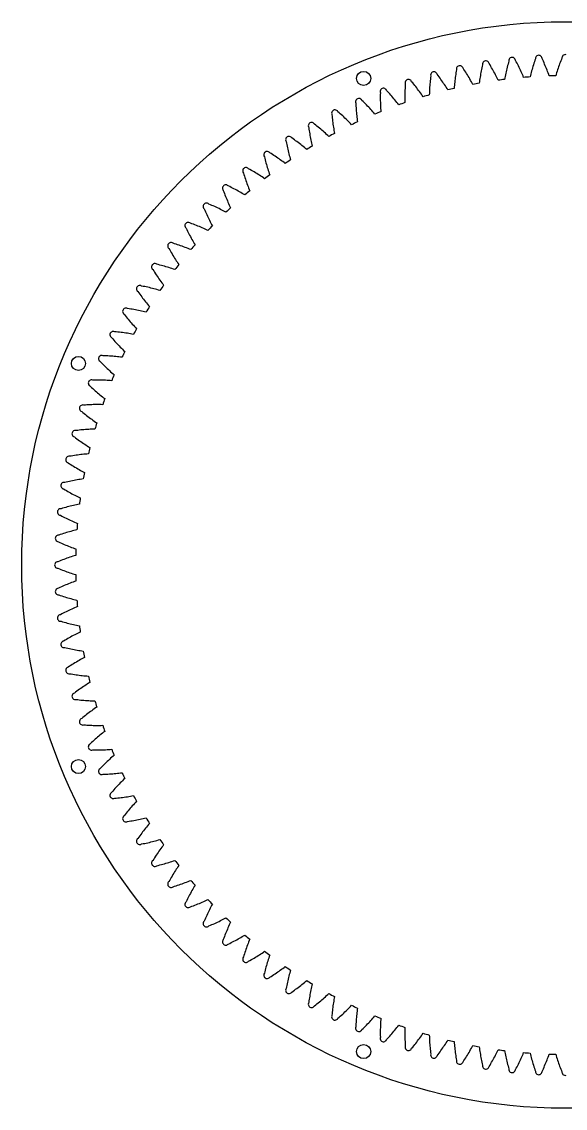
# Model space of a CAD drawing. Header units: millimetres. Extents: x -131 to 131, y -131 to 131.
# Drawn here: x -131 to 0, y -131 to 131 of the extents above; entities that cross this region are included whole.
import ezdxf

# ---------------------------------------------------------------- set-up
doc = ezdxf.new("R2010")
doc.units = ezdxf.units.MM

msp = doc.modelspace()

# ---------------------------------------------------------------- linework, layer by layer
at = {"layer": 'CUT'}
msp.add_lwpolyline([(0.2071, 123.05), (0, 123.0772), (-0.2071, 123.05), (-0.4, 122.97), (-0.5657, 122.8429), (-0.6928, 122.6772), (-0.7727, 122.4843), (-0.8, 122.2772), (-0.9456, 121.9195), (-1.0877, 121.5617), (-1.2265, 121.2037), (-1.3617, 120.8455), (-1.4934, 120.4873), (-1.6215, 120.129), (-1.7459, 119.7705), (-1.8666, 119.412), (-1.9835, 119.0534), (-2.0966, 118.6948), (-2.2056, 118.3361), (-2.3106, 117.9774), (-2.6998, 117.9691), (-3.0889, 117.9596), (-3.478, 117.9487), (-3.867, 117.9366), (-3.9906, 118.2894), (-4.1183, 118.6418), (-4.25, 118.9941), (-4.3855, 119.3461), (-4.5248, 119.6978), (-4.6678, 120.0492), (-4.8145, 120.4003), (-4.9647, 120.7512), (-5.1185, 121.1017), (-5.2758, 121.452), (-5.4365, 121.8019), (-5.6006, 122.1515), (-5.6386, 122.3568), (-5.7286, 122.5453), (-5.8642, 122.7041), (-6.0363, 122.8224), (-6.2332, 122.8922), (-6.4414, 122.9085), (-6.6467, 122.8705), (-6.8352, 122.7806), (-6.994, 122.6449), (-7.1123, 122.4728), (-7.182, 122.276), (-7.1984, 122.0678), (-7.325, 121.7029), (-7.4483, 121.3381), (-7.5681, 120.9734), (-7.6844, 120.6087), (-7.7972, 120.244), (-7.9063, 119.8795), (-8.0118, 119.515), (-8.1136, 119.1507), (-8.2116, 118.7865), (-8.3057, 118.4224), (-8.3958, 118.0585), (-8.4819, 117.6948), (-8.8701, 117.6661), (-9.2582, 117.6362), (-9.6461, 117.6051), (-10.034, 117.5726), (-10.1759, 117.9184), (-10.3219, 118.2637), (-10.4718, 118.6086), (-10.6256, 118.953), (-10.7831, 119.2969), (-10.9443, 119.6404), (-11.1091, 119.9834), (-11.2776, 120.3259), (-11.4495, 120.6679), (-11.6249, 121.0094), (-11.8037, 121.3505), (-11.9858, 121.691), (-12.0346, 121.8941), (-12.1342, 122.0776), (-12.278, 122.2291), (-12.4561, 122.3382), (-12.6563, 122.3975), (-12.8651, 122.403), (-13.0681, 122.3542), (-13.2517, 122.2546), (-13.4032, 122.1108), (-13.5123, 121.9328), (-13.5716, 121.7325), (-13.5771, 121.5237), (-13.6844, 121.1528), (-13.7884, 120.782), (-13.889, 120.4115), (-13.986, 120.0412), (-14.0796, 119.6712), (-14.1695, 119.3014), (-14.2558, 118.9319), (-14.3384, 118.5628), (-14.4171, 118.1939), (-14.4921, 117.8254), (-14.563, 117.4573), (-14.63, 117.0896), (-15.0161, 117.0407), (-15.4021, 116.9905), (-15.7879, 116.9391), (-16.1735, 116.8863), (-16.3334, 117.2242), (-16.4972, 117.5614), (-16.6649, 117.898), (-16.8365, 118.2339), (-17.0118, 118.5691), (-17.1908, 118.9036), (-17.3734, 119.2375), (-17.5595, 119.5708), (-17.7491, 119.9033), (-17.9421, 120.2352), (-18.1385, 120.5664), (-18.3382, 120.8969), (-18.3975, 121.0972), (-18.5067, 121.2752), (-18.6581, 121.419), (-18.8417, 121.5186), (-19.0447, 121.5674), (-19.2535, 121.5619), (-19.4538, 121.5026), (-19.6318, 121.3935), (-19.7756, 121.242), (-19.8752, 121.0585), (-19.924, 120.8554), (-19.9185, 120.6466), (-20.0063, 120.2706), (-20.0908, 119.8949), (-20.1718, 119.5196), (-20.2493, 119.1447), (-20.3234, 118.7703), (-20.3938, 118.3963), (-20.4607, 118.0228), (-20.5238, 117.6499), (-20.5832, 117.2774), (-20.6387, 116.9055), (-20.6903, 116.5341), (-20.7379, 116.1634), (-21.121, 116.0944), (-21.5038, 116.0241), (-21.8864, 115.9525), (-22.2687, 115.8797), (-22.446, 116.2087), (-22.6273, 116.5369), (-22.8124, 116.8642), (-23.0013, 117.1907), (-23.1939, 117.5163), (-23.3902, 117.841), (-23.59, 118.1649), (-23.7933, 118.4879), (-24, 118.8101), (-24.2101, 119.1314), (-24.4236, 119.4519), (-24.6403, 119.7715), (-24.7101, 119.9684), (-24.8283, 120.1405), (-24.9872, 120.2761), (-25.1756, 120.366), (-25.381, 120.4041), (-25.5892, 120.3877), (-25.7861, 120.318), (-25.9582, 120.1997), (-26.0938, 120.0409), (-26.1837, 119.8524), (-26.2218, 119.647), (-26.2054, 119.4388), (-26.2734, 119.0587), (-26.3381, 118.6791), (-26.3993, 118.3001), (-26.4571, 117.9217), (-26.5115, 117.5439), (-26.5623, 117.1667), (-26.6095, 116.7903), (-26.653, 116.4145), (-26.6928, 116.0394), (-26.7288, 115.6651), (-26.7609, 115.2916), (-26.789, 114.9189), (-27.1679, 114.8299), (-27.5466, 114.7397), (-27.9249, 114.6482), (-28.3029, 114.5554), (-28.4972, 114.8748), (-28.6953, 115.193), (-28.8974, 115.5102), (-29.1031, 115.8263), (-29.3125, 116.1413), (-29.5254, 116.4553), (-29.7419, 116.7683), (-29.9618, 117.0803), (-30.1851, 117.3912), (-30.4118, 117.7011), (-30.6417, 118.0099), (-30.8749, 118.3178), (-30.9549, 118.5107), (-31.082, 118.6764), (-31.2477, 118.8035), (-31.4406, 118.8835), (-31.6477, 118.9107), (-31.8547, 118.8835), (-32.0477, 118.8035), (-32.2134, 118.6764), (-32.3405, 118.5107), (-32.4204, 118.3178), (-32.4477, 118.1107), (-32.4204, 117.9037), (-32.4684, 117.5205), (-32.5131, 117.138), (-32.5545, 116.7563), (-32.5924, 116.3754), (-32.6269, 115.9953), (-32.6579, 115.616), (-32.6853, 115.2376), (-32.7091, 114.86), (-32.7292, 114.4834), (-32.7456, 114.1077), (-32.7581, 113.733), (-32.7667, 113.3594), (-33.1404, 113.2507), (-33.5138, 113.1407), (-33.8868, 113.0296), (-34.2595, 112.9172), (-34.4702, 113.2259), (-34.6848, 113.5333), (-34.9031, 113.8395), (-35.1251, 114.1444), (-35.3507, 114.4481), (-35.5798, 114.7505), (-35.8123, 115.0517), (-36.0483, 115.3517), (-36.2876, 115.6505), (-36.5301, 115.9481), (-36.7759, 116.2445), (-37.0249, 116.5398), (-37.1148, 116.7282), (-37.2504, 116.8871), (-37.4225, 117.0053), (-37.6194, 117.0751), (-37.8276, 117.0914), (-38.0329, 117.0534), (-38.2214, 116.9635), (-38.3803, 116.8278), (-38.4985, 116.6557), (-38.5683, 116.4589), (-38.5846, 116.2507), (-38.5466, 116.0453), (-38.5745, 115.6601), (-38.5991, 115.2759), (-38.6204, 114.8925), (-38.6384, 114.5102), (-38.6529, 114.1288), (-38.664, 113.7484), (-38.6716, 113.369), (-38.6756, 112.9908), (-38.676, 112.6136), (-38.6727, 112.2376), (-38.6655, 111.8627), (-38.6546, 111.4891), (-39.0221, 111.361), (-39.3892, 111.2317), (-39.7559, 111.1012), (-40.1221, 110.9694), (-40.3487, 111.2667), (-40.5791, 111.5625), (-40.8131, 111.8568), (-41.0508, 112.1497), (-41.292, 112.4411), (-41.5366, 112.7311), (-41.7846, 113.0198), (-42.0359, 113.307), (-42.2905, 113.5929), (-42.5483, 113.8774), (-42.8093, 114.1605), (-43.0734, 114.4423), (-43.173, 114.6258), (-43.3168, 114.7773), (-43.4948, 114.8864), (-43.6951, 114.9458), (-43.9039, 114.9512), (-44.1069, 114.9025), (-44.2905, 114.8028), (-44.4419, 114.6591), (-44.5511, 114.481), (-44.6104, 114.2808), (-44.6159, 114.072), (-44.5671, 113.8689), (-44.5748, 113.4828), (-44.5793, 113.0978), (-44.5805, 112.7138), (-44.5784, 112.331), (-44.573, 111.9494), (-44.5642, 111.569), (-44.5519, 111.1897), (-44.5361, 110.8118), (-44.5167, 110.4351), (-44.4937, 110.0598), (-44.467, 109.6858), (-44.4365, 109.3133), (-44.7968, 109.1661), (-45.1566, 109.0178), (-45.516, 108.8682), (-45.8748, 108.7175), (-46.1167, 109.0025), (-46.3622, 109.2858), (-46.6113, 109.5675), (-46.864, 109.8475), (-47.1201, 110.126), (-47.3796, 110.4028), (-47.6423, 110.6781), (-47.9083, 110.9518), (-48.1775, 111.2239), (-48.4499, 111.4945), (-48.7253, 111.7636), (-49.0038, 112.0312), (-49.1129, 112.2092), (-49.2644, 112.353), (-49.4479, 112.4527), (-49.651, 112.5014), (-49.8598, 112.4959), (-50.06, 112.4366), (-50.2381, 112.3275), (-50.3818, 112.176), (-50.4815, 111.9925), (-50.5302, 111.7894), (-50.5248, 111.5806), (-50.4655, 111.3804), (-50.4529, 110.9944), (-50.4373, 110.6097), (-50.4184, 110.2262), (-50.3963, 109.844), (-50.3709, 109.4632), (-50.3422, 109.0838), (-50.31, 108.7057), (-50.2745, 108.3291), (-50.2354, 107.9539), (-50.1928, 107.5803), (-50.1466, 107.2083), (-50.0966, 106.8379), (-50.4487, 106.672), (-50.8003, 106.5051), (-51.1513, 106.3369), (-51.5018, 106.1676), (-51.7582, 106.4396), (-52.0183, 106.7097), (-52.2818, 106.9779), (-52.5487, 107.2443), (-52.8191, 107.509), (-53.0927, 107.7718), (-53.3695, 108.033), (-53.6494, 108.2924), (-53.9325, 108.5501), (-54.2187, 108.8061), (-54.5078, 109.0604), (-54.7999, 109.313), (-54.9182, 109.4851), (-55.077, 109.6207), (-55.2655, 109.7106), (-55.4708, 109.7487), (-55.679, 109.7323), (-55.8759, 109.6626), (-56.048, 109.5443), (-56.1836, 109.3855), (-56.2735, 109.197), (-56.3116, 108.9917), (-56.2952, 108.7835), (-56.2255, 108.5866), (-56.1928, 108.2018), (-56.157, 107.8184), (-56.1181, 107.4365), (-56.076, 107.056), (-56.0307, 106.677), (-55.9822, 106.2996), (-55.9303, 105.9237), (-55.8751, 105.5495), (-55.8165, 105.1769), (-55.7544, 104.806), (-55.6887, 104.4369), (-55.6194, 104.0696), (-55.9624, 103.8856), (-56.3047, 103.7004), (-56.6465, 103.5141), (-56.9876, 103.3267), (-57.2579, 103.5849), (-57.5317, 103.841), (-57.8089, 104.0951), (-58.0895, 104.3472), (-58.3733, 104.5973), (-58.6602, 104.8455), (-58.9503, 105.0918), (-59.2435, 105.3362), (-59.5397, 105.5787), (-59.8388, 105.8194), (-60.1409, 106.0582), (-60.4458, 106.2952), (-60.5729, 106.4609), (-60.7386, 106.588), (-60.9315, 106.6679), (-61.1386, 106.6952), (-61.3457, 106.6679), (-61.5386, 106.588), (-61.7043, 106.4609), (-61.8314, 106.2952), (-61.9113, 106.1022), (-61.9386, 105.8952), (-61.9113, 105.6881), (-61.8314, 105.4952), (-61.7786, 105.1126), (-61.7228, 104.7316), (-61.664, 104.3522), (-61.602, 103.9745), (-61.537, 103.5984), (-61.4687, 103.224), (-61.3973, 102.8514), (-61.3226, 102.4805), (-61.2445, 102.1115), (-61.1631, 101.7444), (-61.0782, 101.3793), (-60.9898, 101.0161), (-61.3226, 100.8144), (-61.6548, 100.6115), (-61.9864, 100.4076), (-62.3172, 100.2026), (-62.6007, 100.4463), (-62.8875, 100.6877), (-63.1776, 100.9269), (-63.471, 101.164), (-63.7675, 101.3989), (-64.067, 101.6318), (-64.3696, 101.8625), (-64.6752, 102.0912), (-64.9836, 102.3179), (-65.295, 102.5426), (-65.6091, 102.7653), (-65.926, 102.986), (-66.0616, 103.1448), (-66.2337, 103.2631), (-66.4306, 103.3328), (-66.6388, 103.3492), (-66.8442, 103.3111), (-67.0327, 103.2212), (-67.1915, 103.0856), (-67.3097, 102.9135), (-67.3795, 102.7166), (-67.3958, 102.5084), (-67.3578, 102.3031), (-67.2679, 102.1146), (-67.1951, 101.7353), (-67.1195, 101.3578), (-67.0408, 100.982), (-66.9592, 100.608), (-66.8746, 100.2358), (-66.7868, 99.8655), (-66.696, 99.4971), (-66.6019, 99.1307), (-66.5047, 98.7663), (-66.4041, 98.404), (-66.3003, 98.0437), (-66.1929, 97.6857), (-66.5148, 97.4668), (-66.8359, 97.2469), (-67.1563, 97.0259), (-67.476, 96.8039), (-67.7718, 97.0324), (-68.0709, 97.2584), (-68.3731, 97.4821), (-68.6785, 97.7035), (-68.9869, 97.9226), (-69.2982, 98.1395), (-69.6125, 98.3541), (-69.9296, 98.5665), (-70.2495, 98.7767), (-70.5722, 98.9848), (-70.8975, 99.1907), (-71.2255, 99.3946), (-71.3693, 99.5461), (-71.5474, 99.6552), (-71.7476, 99.7145), (-71.9564, 99.72), (-72.1594, 99.6712), (-72.343, 99.5716), (-72.4945, 99.4278), (-72.6036, 99.2497), (-72.6629, 99.0495), (-72.6684, 98.8407), (-72.6196, 98.6376), (-72.52, 98.4541), (-72.4275, 98.0792), (-72.3321, 97.7061), (-72.234, 97.3349), (-72.1329, 96.9657), (-72.0288, 96.5985), (-71.9218, 96.2333), (-71.8118, 95.8702), (-71.6988, 95.5092), (-71.5826, 95.1504), (-71.4632, 94.7938), (-71.3406, 94.4395), (-71.2147, 94.0875), (-71.5247, 93.8521), (-71.8338, 93.6157), (-72.1422, 93.3782), (-72.4499, 93.1398), (-72.7572, 93.3525), (-73.0677, 93.5626), (-73.3813, 93.7702), (-73.6978, 93.9753), (-74.0172, 94.1779), (-74.3395, 94.3782), (-74.6645, 94.5761), (-74.9923, 94.7716), (-75.3228, 94.9648), (-75.6559, 95.1557), (-75.9916, 95.3443), (-76.3298, 95.5307), (-76.4813, 95.6745), (-76.6648, 95.7741), (-76.8679, 95.8229), (-77.0767, 95.8174), (-77.2769, 95.7581), (-77.455, 95.649), (-77.5988, 95.4975), (-77.6984, 95.3139), (-77.7472, 95.1109), (-77.7417, 94.9021), (-77.6824, 94.7019), (-77.5733, 94.5238), (-77.4613, 94.1542), (-77.3466, 93.7866), (-77.2291, 93.4211), (-77.1088, 93.0577), (-76.9857, 92.6964), (-76.8597, 92.3373), (-76.7309, 91.9804), (-76.5991, 91.6259), (-76.4642, 91.2736), (-76.3264, 90.9238), (-76.1854, 90.5764), (-76.0413, 90.2315), (-76.3385, 89.9802), (-76.6349, 89.7279), (-76.9304, 89.4746), (-77.2251, 89.2204), (-77.5432, 89.4167), (-77.8643, 89.6103), (-78.1882, 89.8012), (-78.5151, 89.9894), (-78.8447, 90.1751), (-79.177, 90.3582), (-79.5119, 90.5388), (-79.8495, 90.7169), (-80.1896, 90.8925), (-80.5323, 91.0658), (-80.8774, 91.2366), (-81.2249, 91.405), (-81.3837, 91.5406), (-81.5722, 91.6305), (-81.7776, 91.6686), (-81.9858, 91.6522), (-82.1826, 91.5825), (-82.3547, 91.4642), (-82.4904, 91.3054), (-82.5803, 91.1169), (-82.6183, 90.9115), (-82.6019, 90.7033), (-82.5322, 90.5065), (-82.4139, 90.3344), (-82.2828, 89.9711), (-82.149, 89.6101), (-82.0125, 89.2512), (-81.8734, 88.8946), (-81.7316, 88.5402), (-81.587, 88.1882), (-81.4396, 87.8386), (-81.2894, 87.4914), (-81.1363, 87.1467), (-80.9804, 86.8045), (-80.8214, 86.465), (-80.6594, 86.1282), (-80.9431, 85.8616), (-81.2258, 85.5942), (-81.5077, 85.3258), (-81.7887, 85.0565), (-82.1166, 85.2359), (-82.4474, 85.4124), (-82.7809, 85.5861), (-83.1171, 85.757), (-83.456, 85.9251), (-83.7974, 86.0906), (-84.1414, 86.2534), (-84.4878, 86.4136), (-84.8367, 86.5712), (-85.1879, 86.7262), (-85.5415, 86.8787), (-85.8974, 87.0287), (-86.063, 87.1559), (-86.256, 87.2358), (-86.463, 87.263), (-86.6701, 87.2358), (-86.863, 87.1559), (-87.0287, 87.0287), (-87.1559, 86.863), (-87.2358, 86.6701), (-87.263, 86.463), (-87.2358, 86.256), (-87.1559, 86.063), (-87.0287, 85.8974), (-86.8787, 85.5415), (-86.7262, 85.1879), (-86.5712, 84.8367), (-86.4136, 84.4878), (-86.2534, 84.1414), (-86.0906, 83.7974), (-85.9251, 83.456), (-85.757, 83.1171), (-85.5861, 82.7809), (-85.4124, 82.4474), (-85.2359, 82.1166), (-85.0565, 81.7887), (-85.3258, 81.5077), (-85.5942, 81.2258), (-85.8616, 80.9431), (-86.1282, 80.6594), (-86.465, 80.8214), (-86.8045, 80.9804), (-87.1467, 81.1363), (-87.4914, 81.2894), (-87.8386, 81.4396), (-88.1882, 81.587), (-88.5402, 81.7316), (-88.8946, 81.8734), (-89.2512, 82.0125), (-89.6101, 82.149), (-89.9711, 82.2828), (-90.3344, 82.4139), (-90.5065, 82.5322), (-90.7033, 82.6019), (-90.9115, 82.6183), (-91.1169, 82.5803), (-91.3054, 82.4904), (-91.4642, 82.3547), (-91.5825, 82.1826), (-91.6522, 81.9858), (-91.6686, 81.7776), (-91.6305, 81.5722), (-91.5406, 81.3837), (-91.405, 81.2249), (-91.2366, 80.8774), (-91.0658, 80.5323), (-90.8925, 80.1896), (-90.7169, 79.8495), (-90.5388, 79.5119), (-90.3582, 79.177), (-90.1751, 78.8447), (-89.9894, 78.5151), (-89.8012, 78.1882), (-89.6103, 77.8643), (-89.4167, 77.5432), (-89.2204, 77.2251), (-89.4746, 76.9304), (-89.7279, 76.6349), (-89.9802, 76.3385), (-90.2315, 76.0413), (-90.5764, 76.1854), (-90.9238, 76.3264), (-91.2736, 76.4642), (-91.6259, 76.5991), (-91.9804, 76.7309), (-92.3373, 76.8597), (-92.6964, 76.9857), (-93.0577, 77.1088), (-93.4211, 77.2291), (-93.7866, 77.3466), (-94.1542, 77.4613), (-94.5238, 77.5733), (-94.7019, 77.6824), (-94.9021, 77.7417), (-95.1109, 77.7472), (-95.3139, 77.6984), (-95.4975, 77.5988), (-95.649, 77.455), (-95.7581, 77.2769), (-95.8174, 77.0767), (-95.8229, 76.8679), (-95.7741, 76.6648), (-95.6745, 76.4813), (-95.5307, 76.3298), (-95.3443, 75.9916), (-95.1557, 75.6559), (-94.9648, 75.3228), (-94.7716, 74.9923), (-94.5761, 74.6645), (-94.3782, 74.3395), (-94.1779, 74.0172), (-93.9753, 73.6978), (-93.7702, 73.3813), (-93.5626, 73.0677), (-93.3525, 72.7572), (-93.1398, 72.4499), (-93.3782, 72.1422), (-93.6157, 71.8338), (-93.8521, 71.5247), (-94.0875, 71.2147), (-94.4395, 71.3406), (-94.7938, 71.4632), (-95.1504, 71.5826), (-95.5092, 71.6988), (-95.8702, 71.8118), (-96.2333, 71.9218), (-96.5985, 72.0288), (-96.9657, 72.1329), (-97.3349, 72.234), (-97.7061, 72.3321), (-98.0792, 72.4275), (-98.4541, 72.52), (-98.6376, 72.6196), (-98.8407, 72.6684), (-99.0495, 72.6629), (-99.2497, 72.6036), (-99.4278, 72.4945), (-99.5716, 72.343), (-99.6712, 72.1594), (-99.72, 71.9564), (-99.7145, 71.7476), (-99.6552, 71.5474), (-99.5461, 71.3693), (-99.3946, 71.2255), (-99.1907, 70.8975), (-98.9848, 70.5722), (-98.7767, 70.2495), (-98.5665, 69.9296), (-98.3541, 69.6125), (-98.1395, 69.2982), (-97.9226, 68.9869), (-97.7035, 68.6785), (-97.4821, 68.3731), (-97.2584, 68.0709), (-97.0324, 67.7718), (-96.8039, 67.476), (-97.0259, 67.1563), (-97.2469, 66.8359), (-97.4668, 66.5148), (-97.6857, 66.1929), (-98.0437, 66.3003), (-98.404, 66.4041), (-98.7663, 66.5047), (-99.1307, 66.6019), (-99.4971, 66.696), (-99.8655, 66.7868), (-100.2358, 66.8746), (-100.608, 66.9592), (-100.982, 67.0408), (-101.3578, 67.1195), (-101.7353, 67.1951), (-102.1146, 67.2679), (-102.3031, 67.3578), (-102.5084, 67.3958), (-102.7166, 67.3795), (-102.9135, 67.3097), (-103.0856, 67.1915), (-103.2212, 67.0327), (-103.3111, 66.8442), (-103.3492, 66.6388), (-103.3328, 66.4306), (-103.2631, 66.2337), (-103.1448, 66.0616), (-102.986, 65.926), (-102.7653, 65.6091), (-102.5426, 65.295), (-102.3179, 64.9836), (-102.0912, 64.6752), (-101.8625, 64.3696), (-101.6318, 64.067), (-101.3989, 63.7675), (-101.164, 63.471), (-100.9269, 63.1776), (-100.6877, 62.8875), (-100.4463, 62.6007), (-100.2026, 62.3172), (-100.4076, 61.9864), (-100.6115, 61.6548), (-100.8144, 61.3226), (-101.0161, 60.9898), (-101.3793, 61.0782), (-101.7444, 61.1631), (-102.1115, 61.2445), (-102.4805, 61.3226), (-102.8514, 61.3973), (-103.224, 61.4687), (-103.5984, 61.537), (-103.9745, 61.602), (-104.3522, 61.664), (-104.7316, 61.7228), (-105.1126, 61.7786), (-105.4952, 61.8314), (-105.6881, 61.9113), (-105.8952, 61.9386), (-106.1022, 61.9113), (-106.2952, 61.8314), (-106.4609, 61.7043), (-106.588, 61.5386), (-106.6679, 61.3457), (-106.6952, 61.1386), (-106.6679, 60.9315), (-106.588, 60.7386), (-106.4609, 60.5729), (-106.2952, 60.4458), (-106.0582, 60.1409), (-105.8194, 59.8388), (-105.5787, 59.5397), (-105.3362, 59.2435), (-105.0918, 58.9503), (-104.8455, 58.6602), (-104.5973, 58.3733), (-104.3472, 58.0895), (-104.0951, 57.8089), (-103.841, 57.5317), (-103.5849, 57.2579), (-103.3267, 56.9876), (-103.5141, 56.6465), (-103.7004, 56.3047), (-103.8856, 55.9624), (-104.0696, 55.6194), (-104.4369, 55.6887), (-104.806, 55.7544), (-105.1769, 55.8165), (-105.5495, 55.8751), (-105.9237, 55.9303), (-106.2996, 55.9822), (-106.677, 56.0307), (-107.056, 56.076), (-107.4365, 56.1181), (-107.8184, 56.157), (-108.2018, 56.1928), (-108.5866, 56.2255), (-108.7835, 56.2952), (-108.9917, 56.3116), (-109.197, 56.2735), (-109.3855, 56.1836), (-109.5443, 56.048), (-109.6626, 55.8759), (-109.7323, 55.679), (-109.7487, 55.4708), (-109.7106, 55.2655), (-109.6207, 55.077), (-109.4851, 54.9182), (-109.313, 54.7999), (-109.0604, 54.5078), (-108.8061, 54.2187), (-108.5501, 53.9325), (-108.2924, 53.6494), (-108.033, 53.3695), (-107.7718, 53.0927), (-107.509, 52.8191), (-107.2443, 52.5487), (-106.9779, 52.2818), (-106.7097, 52.0183), (-106.4396, 51.7582), (-106.1676, 51.5018), (-106.3369, 51.1513), (-106.5051, 50.8003), (-106.672, 50.4487), (-106.8379, 50.0966), (-107.2083, 50.1466), (-107.5803, 50.1928), (-107.9539, 50.2354), (-108.3291, 50.2745), (-108.7057, 50.31), (-109.0838, 50.3422), (-109.4632, 50.3709), (-109.844, 50.3963), (-110.2262, 50.4184), (-110.6097, 50.4373), (-110.9944, 50.4529), (-111.3804, 50.4655), (-111.5806, 50.5248), (-111.7894, 50.5302), (-111.9925, 50.4815), (-112.176, 50.3818), (-112.3275, 50.2381), (-112.4366, 50.06), (-112.4959, 49.8598), (-112.5014, 49.651), (-112.4527, 49.4479), (-112.353, 49.2644), (-112.2092, 49.1129), (-112.0312, 49.0038), (-111.7636, 48.7253), (-111.4945, 48.4499), (-111.2239, 48.1775), (-110.9518, 47.9083), (-110.6781, 47.6423), (-110.4028, 47.3796), (-110.126, 47.1201), (-109.8475, 46.864), (-109.5675, 46.6113), (-109.2858, 46.3622), (-109.0025, 46.1167), (-108.7175, 45.8748), (-108.8682, 45.516), (-109.0178, 45.1566), (-109.1661, 44.7968), (-109.3133, 44.4365), (-109.6858, 44.467), (-110.0598, 44.4937), (-110.4351, 44.5167), (-110.8118, 44.5361), (-111.1897, 44.5519), (-111.569, 44.5642), (-111.9494, 44.573), (-112.331, 44.5784), (-112.7138, 44.5805), (-113.0978, 44.5793), (-113.4828, 44.5748), (-113.8689, 44.5671), (-114.072, 44.6159), (-114.2808, 44.6104), (-114.481, 44.5511), (-114.6591, 44.4419), (-114.8028, 44.2905), (-114.9025, 44.1069), (-114.9512, 43.9039), (-114.9458, 43.6951), (-114.8864, 43.4948), (-114.7773, 43.3168), (-114.6258, 43.173), (-114.4423, 43.0734), (-114.1605, 42.8093), (-113.8774, 42.5483), (-113.5929, 42.2905), (-113.307, 42.0359), (-113.0198, 41.7846), (-112.7311, 41.5366), (-112.4411, 41.292), (-112.1497, 41.0508), (-111.8568, 40.8131), (-111.5625, 40.5791), (-111.2667, 40.3487), (-110.9694, 40.1221), (-111.1012, 39.7559), (-111.2317, 39.3892), (-111.361, 39.0221), (-111.4891, 38.6546), (-111.8627, 38.6655), (-112.2376, 38.6727), (-112.6136, 38.676), (-112.9908, 38.6756), (-113.369, 38.6716), (-113.7484, 38.664), (-114.1288, 38.6529), (-114.5102, 38.6384), (-114.8925, 38.6204), (-115.2759, 38.5991), (-115.6601, 38.5745), (-116.0453, 38.5466), (-116.2507, 38.5846), (-116.4589, 38.5683), (-116.6557, 38.4985), (-116.8278, 38.3803), (-116.9635, 38.2214), (-117.0534, 38.0329), (-117.0914, 37.8276), (-117.0751, 37.6194), (-117.0053, 37.4225), (-116.8871, 37.2504), (-116.7282, 37.1148), (-116.5398, 37.0249), (-116.2445, 36.7759), (-115.9481, 36.5301), (-115.6505, 36.2876), (-115.3517, 36.0483), (-115.0517, 35.8123), (-114.7505, 35.5798), (-114.4481, 35.3507), (-114.1444, 35.1251), (-113.8395, 34.9031), (-113.5333, 34.6848), (-113.2259, 34.4702), (-112.9172, 34.2595), (-113.0296, 33.8868), (-113.1407, 33.5138), (-113.2507, 33.1404), (-113.3594, 32.7667), (-113.733, 32.7581), (-114.1077, 32.7456), (-114.4834, 32.7292), (-114.86, 32.7091), (-115.2376, 32.6853), (-115.616, 32.6579), (-115.9953, 32.6269), (-116.3754, 32.5924), (-116.7563, 32.5545), (-117.138, 32.5131), (-117.5205, 32.4684), (-117.9037, 32.4204), (-118.1107, 32.4477), (-118.3178, 32.4204), (-118.5107, 32.3405), (-118.6764, 32.2134), (-118.8035, 32.0477), (-118.8835, 31.8547), (-118.9107, 31.6477), (-118.8835, 31.4406), (-118.8035, 31.2477), (-118.6764, 31.082), (-118.5107, 30.9549), (-118.3178, 30.8749), (-118.0099, 30.6417), (-117.7011, 30.4118), (-117.3912, 30.1851), (-117.0803, 29.9618), (-116.7683, 29.7419), (-116.4553, 29.5254), (-116.1413, 29.3125), (-115.8263, 29.1031), (-115.5102, 28.8974), (-115.193, 28.6953), (-114.8748, 28.4972), (-114.5554, 28.3029), (-114.6482, 27.9249), (-114.7397, 27.5466), (-114.8299, 27.1679), (-114.9189, 26.789), (-115.2916, 26.7609), (-115.6651, 26.7288), (-116.0394, 26.6928), (-116.4145, 26.653), (-116.7903, 26.6095), (-117.1667, 26.5623), (-117.5439, 26.5115), (-117.9217, 26.4571), (-118.3001, 26.3993), (-118.6791, 26.3381), (-119.0587, 26.2734), (-119.4388, 26.2054), (-119.647, 26.2218), (-119.8524, 26.1837), (-120.0409, 26.0938), (-120.1997, 25.9582), (-120.318, 25.7861), (-120.3877, 25.5892), (-120.4041, 25.381), (-120.366, 25.1756), (-120.2761, 24.9872), (-120.1405, 24.8283), (-119.9684, 24.7101), (-119.7715, 24.6403), (-119.4519, 24.4236), (-119.1314, 24.2101), (-118.8101, 24), (-118.4879, 23.7933), (-118.1649, 23.59), (-117.841, 23.3902), (-117.5163, 23.1939), (-117.1907, 23.0013), (-116.8642, 22.8124), (-116.5369, 22.6273), (-116.2087, 22.446), (-115.8797, 22.2687), (-115.9525, 21.8864), (-116.0241, 21.5038), (-116.0944, 21.121), (-116.1634, 20.7379), (-116.5341, 20.6903), (-116.9055, 20.6387), (-117.2774, 20.5832), (-117.6499, 20.5238), (-118.0228, 20.4607), (-118.3963, 20.3938), (-118.7703, 20.3234), (-119.1447, 20.2493), (-119.5196, 20.1718), (-119.8949, 20.0908), (-120.2706, 20.0063), (-120.6466, 19.9185), (-120.8554, 19.924), (-121.0585, 19.8752), (-121.242, 19.7756), (-121.3935, 19.6318), (-121.5026, 19.4538), (-121.5619, 19.2535), (-121.5674, 19.0447), (-121.5186, 18.8417), (-121.419, 18.6581), (-121.2752, 18.5067), (-121.0972, 18.3975), (-120.8969, 18.3382), (-120.5664, 18.1385), (-120.2352, 17.9421), (-119.9033, 17.7491), (-119.5708, 17.5595), (-119.2375, 17.3734), (-118.9036, 17.1908), (-118.5691, 17.0118), (-118.2339, 16.8365), (-117.898, 16.6649), (-117.5614, 16.4972), (-117.2242, 16.3334), (-116.8863, 16.1735), (-116.9391, 15.7879), (-116.9905, 15.4021), (-117.0407, 15.0161), (-117.0896, 14.63), (-117.4573, 14.563), (-117.8254, 14.4921), (-118.1939, 14.4171), (-118.5628, 14.3384), (-118.9319, 14.2558), (-119.3014, 14.1695), (-119.6712, 14.0796), (-120.0412, 13.986), (-120.4115, 13.889), (-120.782, 13.7884), (-121.1528, 13.6844), (-121.5237, 13.5771), (-121.7325, 13.5716), (-121.9328, 13.5123), (-122.1108, 13.4032), (-122.2546, 13.2517), (-122.3542, 13.0681), (-122.403, 12.8651), (-122.3975, 12.6563), (-122.3382, 12.4561), (-122.2291, 12.278), (-122.0776, 12.1342), (-121.8941, 12.0346), (-121.691, 11.9858), (-121.3505, 11.8037), (-121.0094, 11.6249), (-120.6679, 11.4495), (-120.3259, 11.2776), (-119.9834, 11.1091), (-119.6404, 10.9443), (-119.2969, 10.7831), (-118.953, 10.6256), (-118.6086, 10.4718), (-118.2637, 10.3219), (-117.9184, 10.1759), (-117.5726, 10.034), (-117.6051, 9.6461), (-117.6362, 9.2582), (-117.6661, 8.8701), (-117.6948, 8.4819), (-118.0585, 8.3958), (-118.4224, 8.3057), (-118.7865, 8.2116), (-119.1507, 8.1136), (-119.515, 8.0118), (-119.8795, 7.9063), (-120.244, 7.7972), (-120.6087, 7.6844), (-120.9734, 7.5681), (-121.3381, 7.4483), (-121.7029, 7.325), (-122.0678, 7.1984), (-122.276, 7.182), (-122.4728, 7.1123), (-122.6449, 6.994), (-122.7806, 6.8352), (-122.8705, 6.6467), (-122.9085, 6.4414), (-122.8922, 6.2332), (-122.8224, 6.0363), (-122.7041, 5.8642), (-122.5453, 5.7286), (-122.3568, 5.6386), (-122.1515, 5.6006), (-121.8019, 5.4365), (-121.452, 5.2758), (-121.1017, 5.1185), (-120.7512, 4.9647), (-120.4003, 4.8145), (-120.0492, 4.6678), (-119.6978, 4.5248), (-119.3461, 4.3855), (-118.9941, 4.25), (-118.6418, 4.1183), (-118.2894, 3.9906), (-117.9366, 3.867), (-117.9487, 3.478), (-117.9596, 3.0889), (-117.9691, 2.6998), (-117.9774, 2.3106), (-118.3361, 2.2056), (-118.6948, 2.0966), (-119.0534, 1.9835), (-119.412, 1.8666), (-119.7705, 1.7459), (-120.129, 1.6215), (-120.4873, 1.4934), (-120.8455, 1.3617), (-121.2037, 1.2265), (-121.5617, 1.0877), (-121.9195, 0.9456), (-122.2772, 0.8), (-122.4843, 0.7727), (-122.6772, 0.6928), (-122.8429, 0.5657), (-122.97, 0.4), (-123.05, 0.2071), (-123.0772, 0), (-123.05, -0.2071), (-122.97, -0.4), (-122.8429, -0.5657), (-122.6772, -0.6928), (-122.4843, -0.7727), (-122.2772, -0.8), (-121.9195, -0.9456), (-121.5617, -1.0877), (-121.2037, -1.2265), (-120.8455, -1.3617), (-120.4873, -1.4934), (-120.129, -1.6215), (-119.7705, -1.7459), (-119.412, -1.8666), (-119.0534, -1.9835), (-118.6948, -2.0966), (-118.3361, -2.2056), (-117.9774, -2.3106), (-117.9691, -2.6998), (-117.9596, -3.0889), (-117.9487, -3.478), (-117.9366, -3.867), (-118.2894, -3.9906), (-118.6418, -4.1183), (-118.9941, -4.25), (-119.3461, -4.3855), (-119.6978, -4.5248), (-120.0492, -4.6678), (-120.4003, -4.8145), (-120.7512, -4.9647), (-121.1017, -5.1185), (-121.452, -5.2758), (-121.8019, -5.4365), (-122.1515, -5.6006), (-122.3568, -5.6386), (-122.5453, -5.7286), (-122.7041, -5.8642), (-122.8224, -6.0363), (-122.8922, -6.2332), (-122.9085, -6.4414), (-122.8705, -6.6467), (-122.7806, -6.8352), (-122.6449, -6.994), (-122.4728, -7.1123), (-122.276, -7.182), (-122.0678, -7.1984), (-121.7029, -7.325), (-121.3381, -7.4483), (-120.9734, -7.5681), (-120.6087, -7.6844), (-120.244, -7.7972), (-119.8795, -7.9063), (-119.515, -8.0118), (-119.1507, -8.1136), (-118.7865, -8.2116), (-118.4224, -8.3057), (-118.0585, -8.3958), (-117.6948, -8.4819), (-117.6661, -8.8701), (-117.6362, -9.2582), (-117.6051, -9.6461), (-117.5726, -10.034), (-117.9184, -10.1759), (-118.2637, -10.3219), (-118.6086, -10.4718), (-118.953, -10.6256), (-119.2969, -10.7831), (-119.6404, -10.9443), (-119.9834, -11.1091), (-120.3259, -11.2776), (-120.6679, -11.4495), (-121.0094, -11.6249), (-121.3505, -11.8037), (-121.691, -11.9858), (-121.8941, -12.0346), (-122.0776, -12.1342), (-122.2291, -12.278), (-122.3382, -12.4561), (-122.3975, -12.6563), (-122.403, -12.8651), (-122.3542, -13.0681), (-122.2546, -13.2517), (-122.1108, -13.4032), (-121.9328, -13.5123), (-121.7325, -13.5716), (-121.5237, -13.5771), (-121.1528, -13.6844), (-120.782, -13.7884), (-120.4115, -13.889), (-120.0412, -13.986), (-119.6712, -14.0796), (-119.3014, -14.1695), (-118.9319, -14.2558), (-118.5628, -14.3384), (-118.1939, -14.4171), (-117.8254, -14.4921), (-117.4573, -14.563), (-117.0896, -14.63), (-117.0407, -15.0161), (-116.9905, -15.4021), (-116.9391, -15.7879), (-116.8863, -16.1735), (-117.2242, -16.3334), (-117.5614, -16.4972), (-117.898, -16.6649), (-118.2339, -16.8365), (-118.5691, -17.0118), (-118.9036, -17.1908), (-119.2375, -17.3734), (-119.5708, -17.5595), (-119.9033, -17.7491), (-120.2352, -17.9421), (-120.5664, -18.1385), (-120.8969, -18.3382), (-121.0972, -18.3975), (-121.2752, -18.5067), (-121.419, -18.6581), (-121.5186, -18.8417), (-121.5674, -19.0447), (-121.5619, -19.2535), (-121.5026, -19.4538), (-121.3935, -19.6318), (-121.242, -19.7756), (-121.0585, -19.8752), (-120.8554, -19.924), (-120.6466, -19.9185), (-120.2706, -20.0063), (-119.8949, -20.0908), (-119.5196, -20.1718), (-119.1447, -20.2493), (-118.7703, -20.3234), (-118.3963, -20.3938), (-118.0228, -20.4607), (-117.6499, -20.5238), (-117.2774, -20.5832), (-116.9055, -20.6387), (-116.5341, -20.6903), (-116.1634, -20.7379), (-116.0944, -21.121), (-116.0241, -21.5038), (-115.9525, -21.8864), (-115.8797, -22.2687), (-116.2087, -22.446), (-116.5369, -22.6273), (-116.8642, -22.8124), (-117.1907, -23.0013), (-117.5163, -23.1939), (-117.841, -23.3902), (-118.1649, -23.59), (-118.4879, -23.7933), (-118.8101, -24), (-119.1314, -24.2101), (-119.4519, -24.4236), (-119.7715, -24.6403), (-119.9684, -24.7101), (-120.1405, -24.8283), (-120.2761, -24.9872), (-120.366, -25.1756), (-120.4041, -25.381), (-120.3877, -25.5892), (-120.318, -25.7861), (-120.1997, -25.9582), (-120.0409, -26.0938), (-119.8524, -26.1837), (-119.647, -26.2218), (-119.4388, -26.2054), (-119.0587, -26.2734), (-118.6791, -26.3381), (-118.3001, -26.3993), (-117.9217, -26.4571), (-117.5439, -26.5115), (-117.1667, -26.5623), (-116.7903, -26.6095), (-116.4145, -26.653), (-116.0394, -26.6928), (-115.6651, -26.7288), (-115.2916, -26.7609), (-114.9189, -26.789), (-114.8299, -27.1679), (-114.7397, -27.5466), (-114.6482, -27.9249), (-114.5554, -28.3029), (-114.8748, -28.4972), (-115.193, -28.6953), (-115.5102, -28.8974), (-115.8263, -29.1031), (-116.1413, -29.3125), (-116.4553, -29.5254), (-116.7683, -29.7419), (-117.0803, -29.9618), (-117.3912, -30.1851), (-117.7011, -30.4118), (-118.0099, -30.6417), (-118.3178, -30.8749), (-118.5107, -30.9549), (-118.6764, -31.082), (-118.8035, -31.2477), (-118.8835, -31.4406), (-118.9107, -31.6477), (-118.8835, -31.8547), (-118.8035, -32.0477), (-118.6764, -32.2134), (-118.5107, -32.3405), (-118.3178, -32.4204), (-118.1107, -32.4477), (-117.9037, -32.4204), (-117.5205, -32.4684), (-117.138, -32.5131), (-116.7563, -32.5545), (-116.3754, -32.5924), (-115.9953, -32.6269), (-115.616, -32.6579), (-115.2376, -32.6853), (-114.86, -32.7091), (-114.4834, -32.7292), (-114.1077, -32.7456), (-113.733, -32.7581), (-113.3594, -32.7667), (-113.2507, -33.1404), (-113.1407, -33.5138), (-113.0296, -33.8868), (-112.9172, -34.2595), (-113.2259, -34.4702), (-113.5333, -34.6848), (-113.8395, -34.9031), (-114.1444, -35.1251), (-114.4481, -35.3507), (-114.7505, -35.5798), (-115.0517, -35.8123), (-115.3517, -36.0483), (-115.6505, -36.2876), (-115.9481, -36.5301), (-116.2445, -36.7759), (-116.5398, -37.0249), (-116.7282, -37.1148), (-116.8871, -37.2504), (-117.0053, -37.4225), (-117.0751, -37.6194), (-117.0914, -37.8276), (-117.0534, -38.0329), (-116.9635, -38.2214), (-116.8278, -38.3803), (-116.6557, -38.4985), (-116.4589, -38.5683), (-116.2507, -38.5846), (-116.0453, -38.5466), (-115.6601, -38.5745), (-115.2759, -38.5991), (-114.8925, -38.6204), (-114.5102, -38.6384), (-114.1288, -38.6529), (-113.7484, -38.664), (-113.369, -38.6716), (-112.9908, -38.6756), (-112.6136, -38.676), (-112.2376, -38.6727), (-111.8627, -38.6655), (-111.4891, -38.6546), (-111.361, -39.0221), (-111.2317, -39.3892), (-111.1012, -39.7559), (-110.9694, -40.1221), (-111.2667, -40.3487), (-111.5625, -40.5791), (-111.8568, -40.8131), (-112.1497, -41.0508), (-112.4411, -41.292), (-112.7311, -41.5366), (-113.0198, -41.7846), (-113.307, -42.0359), (-113.5929, -42.2905), (-113.8774, -42.5483), (-114.1605, -42.8093), (-114.4423, -43.0734), (-114.6258, -43.173), (-114.7773, -43.3168), (-114.8864, -43.4948), (-114.9458, -43.6951), (-114.9512, -43.9039), (-114.9025, -44.1069), (-114.8028, -44.2905), (-114.6591, -44.4419), (-114.481, -44.5511), (-114.2808, -44.6104), (-114.072, -44.6159), (-113.8689, -44.5671), (-113.4828, -44.5748), (-113.0978, -44.5793), (-112.7138, -44.5805), (-112.331, -44.5784), (-111.9494, -44.573), (-111.569, -44.5642), (-111.1897, -44.5519), (-110.8118, -44.5361), (-110.4351, -44.5167), (-110.0598, -44.4937), (-109.6858, -44.467), (-109.3133, -44.4365), (-109.1661, -44.7968), (-109.0178, -45.1566), (-108.8682, -45.516), (-108.7175, -45.8748), (-109.0025, -46.1167), (-109.2858, -46.3622), (-109.5675, -46.6113), (-109.8475, -46.864), (-110.126, -47.1201), (-110.4028, -47.3796), (-110.6781, -47.6423), (-110.9518, -47.9083), (-111.2239, -48.1775), (-111.4945, -48.4499), (-111.7636, -48.7253), (-112.0312, -49.0038), (-112.2092, -49.1129), (-112.353, -49.2644), (-112.4527, -49.4479), (-112.5014, -49.651), (-112.4959, -49.8598), (-112.4366, -50.06), (-112.3275, -50.2381), (-112.176, -50.3818), (-111.9925, -50.4815), (-111.7894, -50.5302), (-111.5806, -50.5248), (-111.3804, -50.4655), (-110.9944, -50.4529), (-110.6097, -50.4373), (-110.2262, -50.4184), (-109.844, -50.3963), (-109.4632, -50.3709), (-109.0838, -50.3422), (-108.7057, -50.31), (-108.3291, -50.2745), (-107.9539, -50.2354), (-107.5803, -50.1928), (-107.2083, -50.1466), (-106.8379, -50.0966), (-106.672, -50.4487), (-106.5051, -50.8003), (-106.3369, -51.1513), (-106.1676, -51.5018), (-106.4396, -51.7582), (-106.7097, -52.0183), (-106.9779, -52.2818), (-107.2443, -52.5487), (-107.509, -52.8191), (-107.7718, -53.0927), (-108.033, -53.3695), (-108.2924, -53.6494), (-108.5501, -53.9325), (-108.8061, -54.2187), (-109.0604, -54.5078), (-109.313, -54.7999), (-109.4851, -54.9182), (-109.6207, -55.077), (-109.7106, -55.2655), (-109.7487, -55.4708), (-109.7323, -55.679), (-109.6626, -55.8759), (-109.5443, -56.048), (-109.3855, -56.1836), (-109.197, -56.2735), (-108.9917, -56.3116), (-108.7835, -56.2952), (-108.5866, -56.2255), (-108.2018, -56.1928), (-107.8184, -56.157), (-107.4365, -56.1181), (-107.056, -56.076), (-106.677, -56.0307), (-106.2996, -55.9822), (-105.9237, -55.9303), (-105.5495, -55.8751), (-105.1769, -55.8165), (-104.806, -55.7544), (-104.4369, -55.6887), (-104.0696, -55.6194), (-103.8856, -55.9624), (-103.7004, -56.3047), (-103.5141, -56.6465), (-103.3267, -56.9876), (-103.5849, -57.2579), (-103.841, -57.5317), (-104.0951, -57.8089), (-104.3472, -58.0895), (-104.5973, -58.3733), (-104.8455, -58.6602), (-105.0918, -58.9503), (-105.3362, -59.2435), (-105.5787, -59.5397), (-105.8194, -59.8388), (-106.0582, -60.1409), (-106.2952, -60.4458), (-106.4609, -60.5729), (-106.588, -60.7386), (-106.6679, -60.9315), (-106.6952, -61.1386), (-106.6679, -61.3457), (-106.588, -61.5386), (-106.4609, -61.7043), (-106.2952, -61.8314), (-106.1022, -61.9113), (-105.8952, -61.9386), (-105.6881, -61.9113), (-105.4952, -61.8314), (-105.1126, -61.7786), (-104.7316, -61.7228), (-104.3522, -61.664), (-103.9745, -61.602), (-103.5984, -61.537), (-103.224, -61.4687), (-102.8514, -61.3973), (-102.4805, -61.3226), (-102.1115, -61.2445), (-101.7444, -61.1631), (-101.3793, -61.0782), (-101.0161, -60.9898), (-100.8144, -61.3226), (-100.6115, -61.6548), (-100.4076, -61.9864), (-100.2026, -62.3172), (-100.4463, -62.6007), (-100.6877, -62.8875), (-100.9269, -63.1776), (-101.164, -63.471), (-101.3989, -63.7675), (-101.6318, -64.067), (-101.8625, -64.3696), (-102.0912, -64.6752), (-102.3179, -64.9836), (-102.5426, -65.295), (-102.7653, -65.6091), (-102.986, -65.926), (-103.1448, -66.0616), (-103.2631, -66.2337), (-103.3328, -66.4306), (-103.3492, -66.6388), (-103.3111, -66.8442), (-103.2212, -67.0327), (-103.0856, -67.1915), (-102.9135, -67.3097), (-102.7166, -67.3795), (-102.5084, -67.3958), (-102.3031, -67.3578), (-102.1146, -67.2679), (-101.7353, -67.1951), (-101.3578, -67.1195), (-100.982, -67.0408), (-100.608, -66.9592), (-100.2358, -66.8746), (-99.8655, -66.7868), (-99.4971, -66.696), (-99.1307, -66.6019), (-98.7663, -66.5047), (-98.404, -66.4041), (-98.0437, -66.3003), (-97.6857, -66.1929), (-97.4668, -66.5148), (-97.2469, -66.8359), (-97.0259, -67.1563), (-96.8039, -67.476), (-97.0324, -67.7718), (-97.2584, -68.0709), (-97.4821, -68.3731), (-97.7035, -68.6785), (-97.9226, -68.9869), (-98.1395, -69.2982), (-98.3541, -69.6125), (-98.5665, -69.9296), (-98.7767, -70.2495), (-98.9848, -70.5722), (-99.1907, -70.8975), (-99.3946, -71.2255), (-99.5461, -71.3693), (-99.6552, -71.5474), (-99.7145, -71.7476), (-99.72, -71.9564), (-99.6712, -72.1594), (-99.5716, -72.343), (-99.4278, -72.4945), (-99.2497, -72.6036), (-99.0495, -72.6629), (-98.8407, -72.6684), (-98.6376, -72.6196), (-98.4541, -72.52), (-98.0792, -72.4275), (-97.7061, -72.3321), (-97.3349, -72.234), (-96.9657, -72.1329), (-96.5985, -72.0288), (-96.2333, -71.9218), (-95.8702, -71.8118), (-95.5092, -71.6988), (-95.1504, -71.5826), (-94.7938, -71.4632), (-94.4395, -71.3406), (-94.0875, -71.2147), (-93.8521, -71.5247), (-93.6157, -71.8338), (-93.3782, -72.1422), (-93.1398, -72.4499), (-93.3525, -72.7572), (-93.5626, -73.0677), (-93.7702, -73.3813), (-93.9753, -73.6978), (-94.1779, -74.0172), (-94.3782, -74.3395), (-94.5761, -74.6645), (-94.7716, -74.9923), (-94.9648, -75.3228), (-95.1557, -75.6559), (-95.3443, -75.9916), (-95.5307, -76.3298), (-95.6745, -76.4813), (-95.7741, -76.6648), (-95.8229, -76.8679), (-95.8174, -77.0767), (-95.7581, -77.2769), (-95.649, -77.455), (-95.4975, -77.5988), (-95.3139, -77.6984), (-95.1109, -77.7472), (-94.9021, -77.7417), (-94.7019, -77.6824), (-94.5238, -77.5733), (-94.1542, -77.4613), (-93.7866, -77.3466), (-93.4211, -77.2291), (-93.0577, -77.1088), (-92.6964, -76.9857), (-92.3373, -76.8597), (-91.9804, -76.7309), (-91.6259, -76.5991), (-91.2736, -76.4642), (-90.9238, -76.3264), (-90.5764, -76.1854), (-90.2315, -76.0413), (-89.9802, -76.3385), (-89.7279, -76.6349), (-89.4746, -76.9304), (-89.2204, -77.2251), (-89.4167, -77.5432), (-89.6103, -77.8643), (-89.8012, -78.1882), (-89.9894, -78.5151), (-90.1751, -78.8447), (-90.3582, -79.177), (-90.5388, -79.5119), (-90.7169, -79.8495), (-90.8925, -80.1896), (-91.0658, -80.5323), (-91.2366, -80.8774), (-91.405, -81.2249), (-91.5406, -81.3837), (-91.6305, -81.5722), (-91.6686, -81.7776), (-91.6522, -81.9858), (-91.5825, -82.1826), (-91.4642, -82.3547), (-91.3054, -82.4904), (-91.1169, -82.5803), (-90.9115, -82.6183), (-90.7033, -82.6019), (-90.5065, -82.5322), (-90.3344, -82.4139), (-89.9711, -82.2828), (-89.6101, -82.149), (-89.2512, -82.0125), (-88.8946, -81.8734), (-88.5402, -81.7316), (-88.1882, -81.587), (-87.8386, -81.4396), (-87.4914, -81.2894), (-87.1467, -81.1363), (-86.8045, -80.9804), (-86.465, -80.8214), (-86.1282, -80.6594), (-85.8616, -80.9431), (-85.5942, -81.2258), (-85.3258, -81.5077), (-85.0565, -81.7887), (-85.2359, -82.1166), (-85.4124, -82.4474), (-85.5861, -82.7809), (-85.757, -83.1171), (-85.9251, -83.456), (-86.0906, -83.7974), (-86.2534, -84.1414), (-86.4136, -84.4878), (-86.5712, -84.8367), (-86.7262, -85.1879), (-86.8787, -85.5415), (-87.0287, -85.8974), (-87.1559, -86.063), (-87.2358, -86.256), (-87.263, -86.463), (-87.2358, -86.6701), (-87.1559, -86.863), (-87.0287, -87.0287), (-86.863, -87.1559), (-86.6701, -87.2358), (-86.463, -87.263), (-86.256, -87.2358), (-86.063, -87.1559), (-85.8974, -87.0287), (-85.5415, -86.8787), (-85.1879, -86.7262), (-84.8367, -86.5712), (-84.4878, -86.4136), (-84.1414, -86.2534), (-83.7974, -86.0906), (-83.456, -85.9251), (-83.1171, -85.757), (-82.7809, -85.5861), (-82.4474, -85.4124), (-82.1166, -85.2359), (-81.7887, -85.0565), (-81.5077, -85.3258), (-81.2258, -85.5942), (-80.9431, -85.8616), (-80.6594, -86.1282), (-80.8214, -86.465), (-80.9804, -86.8045), (-81.1363, -87.1467), (-81.2894, -87.4914), (-81.4396, -87.8386), (-81.587, -88.1882), (-81.7316, -88.5402), (-81.8734, -88.8946), (-82.0125, -89.2512), (-82.149, -89.6101), (-82.2828, -89.9711), (-82.4139, -90.3344), (-82.5322, -90.5065), (-82.6019, -90.7033), (-82.6183, -90.9115), (-82.5803, -91.1169), (-82.4904, -91.3054), (-82.3547, -91.4642), (-82.1826, -91.5825), (-81.9858, -91.6522), (-81.7776, -91.6686), (-81.5722, -91.6305), (-81.3837, -91.5406), (-81.2249, -91.405), (-80.8774, -91.2366), (-80.5323, -91.0658), (-80.1896, -90.8925), (-79.8495, -90.7169), (-79.5119, -90.5388), (-79.177, -90.3582), (-78.8447, -90.1751), (-78.5151, -89.9894), (-78.1882, -89.8012), (-77.8643, -89.6103), (-77.5432, -89.4167), (-77.2251, -89.2204), (-76.9304, -89.4746), (-76.6349, -89.7279), (-76.3385, -89.9802), (-76.0413, -90.2315), (-76.1854, -90.5764), (-76.3264, -90.9238), (-76.4642, -91.2736), (-76.5991, -91.6259), (-76.7309, -91.9804), (-76.8597, -92.3373), (-76.9857, -92.6964), (-77.1088, -93.0577), (-77.2291, -93.4211), (-77.3466, -93.7866), (-77.4613, -94.1542), (-77.5733, -94.5238), (-77.6824, -94.7019), (-77.7417, -94.9021), (-77.7472, -95.1109), (-77.6984, -95.3139), (-77.5988, -95.4975), (-77.455, -95.649), (-77.2769, -95.7581), (-77.0767, -95.8174), (-76.8679, -95.8229), (-76.6648, -95.7741), (-76.4813, -95.6745), (-76.3298, -95.5307), (-75.9916, -95.3443), (-75.6559, -95.1557), (-75.3228, -94.9648), (-74.9923, -94.7716), (-74.6645, -94.5761), (-74.3395, -94.3782), (-74.0172, -94.1779), (-73.6978, -93.9753), (-73.3813, -93.7702), (-73.0677, -93.5626), (-72.7572, -93.3525), (-72.4499, -93.1398), (-72.1422, -93.3782), (-71.8338, -93.6157), (-71.5247, -93.8521), (-71.2147, -94.0875), (-71.3406, -94.4395), (-71.4632, -94.7938), (-71.5826, -95.1504), (-71.6988, -95.5092), (-71.8118, -95.8702), (-71.9218, -96.2333), (-72.0288, -96.5985), (-72.1329, -96.9657), (-72.234, -97.3349), (-72.3321, -97.7061), (-72.4275, -98.0792), (-72.52, -98.4541), (-72.6196, -98.6376), (-72.6684, -98.8407), (-72.6629, -99.0495), (-72.6036, -99.2497), (-72.4945, -99.4278), (-72.343, -99.5716), (-72.1594, -99.6712), (-71.9564, -99.72), (-71.7476, -99.7145), (-71.5474, -99.6552), (-71.3693, -99.5461), (-71.2255, -99.3946), (-70.8975, -99.1907), (-70.5722, -98.9848), (-70.2495, -98.7767), (-69.9296, -98.5665), (-69.6125, -98.3541), (-69.2982, -98.1395), (-68.9869, -97.9226), (-68.6785, -97.7035), (-68.3731, -97.4821), (-68.0709, -97.2584), (-67.7718, -97.0324), (-67.476, -96.8039), (-67.1563, -97.0259), (-66.8359, -97.2469), (-66.5148, -97.4668), (-66.1929, -97.6857), (-66.3003, -98.0437), (-66.4041, -98.404), (-66.5047, -98.7663), (-66.6019, -99.1307), (-66.696, -99.4971), (-66.7868, -99.8655), (-66.8746, -100.2358), (-66.9592, -100.608), (-67.0408, -100.982), (-67.1195, -101.3578), (-67.1951, -101.7353), (-67.2679, -102.1146), (-67.3578, -102.3031), (-67.3958, -102.5084), (-67.3795, -102.7166), (-67.3097, -102.9135), (-67.1915, -103.0856), (-67.0327, -103.2212), (-66.8442, -103.3111), (-66.6388, -103.3492), (-66.4306, -103.3328), (-66.2337, -103.2631), (-66.0616, -103.1448), (-65.926, -102.986), (-65.6091, -102.7653), (-65.295, -102.5426), (-64.9836, -102.3179), (-64.6752, -102.0912), (-64.3696, -101.8625), (-64.067, -101.6318), (-63.7675, -101.3989), (-63.471, -101.164), (-63.1776, -100.9269), (-62.8875, -100.6877), (-62.6007, -100.4463), (-62.3172, -100.2026), (-61.9864, -100.4076), (-61.6548, -100.6115), (-61.3226, -100.8144), (-60.9898, -101.0161), (-61.0782, -101.3793), (-61.1631, -101.7444), (-61.2445, -102.1115), (-61.3226, -102.4805), (-61.3973, -102.8514), (-61.4687, -103.224), (-61.537, -103.5984), (-61.602, -103.9745), (-61.664, -104.3522), (-61.7228, -104.7316), (-61.7786, -105.1126), (-61.8314, -105.4952), (-61.9113, -105.6881), (-61.9386, -105.8952), (-61.9113, -106.1022), (-61.8314, -106.2952), (-61.7043, -106.4609), (-61.5386, -106.588), (-61.3457, -106.6679), (-61.1386, -106.6952), (-60.9315, -106.6679), (-60.7386, -106.588), (-60.5729, -106.4609), (-60.4458, -106.2952), (-60.1409, -106.0582), (-59.8388, -105.8194), (-59.5397, -105.5787), (-59.2435, -105.3362), (-58.9503, -105.0918), (-58.6602, -104.8455), (-58.3733, -104.5973), (-58.0895, -104.3472), (-57.8089, -104.0951), (-57.5317, -103.841), (-57.2579, -103.5849), (-56.9876, -103.3267), (-56.6465, -103.5141), (-56.3047, -103.7004), (-55.9624, -103.8856), (-55.6194, -104.0696), (-55.6887, -104.4369), (-55.7544, -104.806), (-55.8165, -105.1769), (-55.8751, -105.5495), (-55.9303, -105.9237), (-55.9822, -106.2996), (-56.0307, -106.677), (-56.076, -107.056), (-56.1181, -107.4365), (-56.157, -107.8184), (-56.1928, -108.2018), (-56.2255, -108.5866), (-56.2952, -108.7835), (-56.3116, -108.9917), (-56.2735, -109.197), (-56.1836, -109.3855), (-56.048, -109.5443), (-55.8759, -109.6626), (-55.679, -109.7323), (-55.4708, -109.7487), (-55.2655, -109.7106), (-55.077, -109.6207), (-54.9182, -109.4851), (-54.7999, -109.313), (-54.5078, -109.0604), (-54.2187, -108.8061), (-53.9325, -108.5501), (-53.6494, -108.2924), (-53.3695, -108.033), (-53.0927, -107.7718), (-52.8191, -107.509), (-52.5487, -107.2443), (-52.2818, -106.9779), (-52.0183, -106.7097), (-51.7582, -106.4396), (-51.5018, -106.1676), (-51.1513, -106.3369), (-50.8003, -106.5051), (-50.4487, -106.672), (-50.0966, -106.8379), (-50.1466, -107.2083), (-50.1928, -107.5803), (-50.2354, -107.9539), (-50.2745, -108.3291), (-50.31, -108.7057), (-50.3422, -109.0838), (-50.3709, -109.4632), (-50.3963, -109.844), (-50.4184, -110.2262), (-50.4373, -110.6097), (-50.4529, -110.9944), (-50.4655, -111.3804), (-50.5248, -111.5806), (-50.5302, -111.7894), (-50.4815, -111.9925), (-50.3818, -112.176), (-50.2381, -112.3275), (-50.06, -112.4366), (-49.8598, -112.4959), (-49.651, -112.5014), (-49.4479, -112.4527), (-49.2644, -112.353), (-49.1129, -112.2092), (-49.0038, -112.0312), (-48.7253, -111.7636), (-48.4499, -111.4945), (-48.1775, -111.2239), (-47.9083, -110.9518), (-47.6423, -110.6781), (-47.3796, -110.4028), (-47.1201, -110.126), (-46.864, -109.8475), (-46.6113, -109.5675), (-46.3622, -109.2858), (-46.1167, -109.0025), (-45.8748, -108.7175), (-45.516, -108.8682), (-45.1566, -109.0178), (-44.7968, -109.1661), (-44.4365, -109.3133), (-44.467, -109.6858), (-44.4937, -110.0598), (-44.5167, -110.4351), (-44.5361, -110.8118), (-44.5519, -111.1897), (-44.5642, -111.569), (-44.573, -111.9494), (-44.5784, -112.331), (-44.5805, -112.7138), (-44.5793, -113.0978), (-44.5748, -113.4828), (-44.5671, -113.8689), (-44.6159, -114.072), (-44.6104, -114.2808), (-44.5511, -114.481), (-44.4419, -114.6591), (-44.2905, -114.8028), (-44.1069, -114.9025), (-43.9039, -114.9512), (-43.6951, -114.9458), (-43.4948, -114.8864), (-43.3168, -114.7773), (-43.173, -114.6258), (-43.0734, -114.4423), (-42.8093, -114.1605), (-42.5483, -113.8774), (-42.2905, -113.5929), (-42.0359, -113.307), (-41.7846, -113.0198), (-41.5366, -112.7311), (-41.292, -112.4411), (-41.0508, -112.1497), (-40.8131, -111.8568), (-40.5791, -111.5625), (-40.3487, -111.2667), (-40.1221, -110.9694), (-39.7559, -111.1012), (-39.3892, -111.2317), (-39.0221, -111.361), (-38.6546, -111.4891), (-38.6655, -111.8627), (-38.6727, -112.2376), (-38.676, -112.6136), (-38.6756, -112.9908), (-38.6716, -113.369), (-38.664, -113.7484), (-38.6529, -114.1288), (-38.6384, -114.5102), (-38.6204, -114.8925), (-38.5991, -115.2759), (-38.5745, -115.6601), (-38.5466, -116.0453), (-38.5846, -116.2507), (-38.5683, -116.4589), (-38.4985, -116.6557), (-38.3803, -116.8278), (-38.2214, -116.9635), (-38.0329, -117.0534), (-37.8276, -117.0914), (-37.6194, -117.0751), (-37.4225, -117.0053), (-37.2504, -116.8871), (-37.1148, -116.7282), (-37.0249, -116.5398), (-36.7759, -116.2445), (-36.5301, -115.9481), (-36.2876, -115.6505), (-36.0483, -115.3517), (-35.8123, -115.0517), (-35.5798, -114.7505), (-35.3507, -114.4481), (-35.1251, -114.1444), (-34.9031, -113.8395), (-34.6848, -113.5333), (-34.4702, -113.2259), (-34.2595, -112.9172), (-33.8868, -113.0296), (-33.5138, -113.1407), (-33.1404, -113.2507), (-32.7667, -113.3594), (-32.7581, -113.733), (-32.7456, -114.1077), (-32.7292, -114.4834), (-32.7091, -114.86), (-32.6853, -115.2376), (-32.6579, -115.616), (-32.6269, -115.9953), (-32.5924, -116.3754), (-32.5545, -116.7563), (-32.5131, -117.138), (-32.4684, -117.5205), (-32.4204, -117.9037), (-32.4477, -118.1107), (-32.4204, -118.3178), (-32.3405, -118.5107), (-32.2134, -118.6764), (-32.0477, -118.8035), (-31.8547, -118.8835), (-31.6477, -118.9107), (-31.4406, -118.8835), (-31.2477, -118.8035), (-31.082, -118.6764), (-30.9549, -118.5107), (-30.8749, -118.3178), (-30.6417, -118.0099), (-30.4118, -117.7011), (-30.1851, -117.3912), (-29.9618, -117.0803), (-29.7419, -116.7683), (-29.5254, -116.4553), (-29.3125, -116.1413), (-29.1031, -115.8263), (-28.8974, -115.5102), (-28.6953, -115.193), (-28.4972, -114.8748), (-28.3029, -114.5554), (-27.9249, -114.6482), (-27.5466, -114.7397), (-27.1679, -114.8299), (-26.789, -114.9189), (-26.7609, -115.2916), (-26.7288, -115.6651), (-26.6928, -116.0394), (-26.653, -116.4145), (-26.6095, -116.7903), (-26.5623, -117.1667), (-26.5115, -117.5439), (-26.4571, -117.9217), (-26.3993, -118.3001), (-26.3381, -118.6791), (-26.2734, -119.0587), (-26.2054, -119.4388), (-26.2218, -119.647), (-26.1837, -119.8524), (-26.0938, -120.0409), (-25.9582, -120.1997), (-25.7861, -120.318), (-25.5892, -120.3877), (-25.381, -120.4041), (-25.1756, -120.366), (-24.9872, -120.2761), (-24.8283, -120.1405), (-24.7101, -119.9684), (-24.6403, -119.7715), (-24.4236, -119.4519), (-24.2101, -119.1314), (-24, -118.8101), (-23.7933, -118.4879), (-23.59, -118.1649), (-23.3902, -117.841), (-23.1939, -117.5163), (-23.0013, -117.1907), (-22.8124, -116.8642), (-22.6273, -116.5369), (-22.446, -116.2087), (-22.2687, -115.8797), (-21.8864, -115.9525), (-21.5038, -116.0241), (-21.121, -116.0944), (-20.7379, -116.1634), (-20.6903, -116.5341), (-20.6387, -116.9055), (-20.5832, -117.2774), (-20.5238, -117.6499), (-20.4607, -118.0228), (-20.3938, -118.3963), (-20.3234, -118.7703), (-20.2493, -119.1447), (-20.1718, -119.5196), (-20.0908, -119.8949), (-20.0063, -120.2706), (-19.9185, -120.6466), (-19.924, -120.8554), (-19.8752, -121.0585), (-19.7756, -121.242), (-19.6318, -121.3935), (-19.4538, -121.5026), (-19.2535, -121.5619), (-19.0447, -121.5674), (-18.8417, -121.5186), (-18.6581, -121.419), (-18.5067, -121.2752), (-18.3975, -121.0972), (-18.3382, -120.8969), (-18.1385, -120.5664), (-17.9421, -120.2352), (-17.7491, -119.9033), (-17.5595, -119.5708), (-17.3734, -119.2375), (-17.1908, -118.9036), (-17.0118, -118.5691), (-16.8365, -118.2339), (-16.6649, -117.898), (-16.4972, -117.5614), (-16.3334, -117.2242), (-16.1735, -116.8863), (-15.7879, -116.9391), (-15.4021, -116.9905), (-15.0161, -117.0407), (-14.63, -117.0896), (-14.563, -117.4573), (-14.4921, -117.8254), (-14.4171, -118.1939), (-14.3384, -118.5628), (-14.2558, -118.9319), (-14.1695, -119.3014), (-14.0796, -119.6712), (-13.986, -120.0412), (-13.889, -120.4115), (-13.7884, -120.782), (-13.6844, -121.1528), (-13.5771, -121.5237), (-13.5716, -121.7325), (-13.5123, -121.9328), (-13.4032, -122.1108), (-13.2517, -122.2546), (-13.0681, -122.3542), (-12.8651, -122.403), (-12.6563, -122.3975), (-12.4561, -122.3382), (-12.278, -122.2291), (-12.1342, -122.0776), (-12.0346, -121.8941), (-11.9858, -121.691), (-11.8037, -121.3505), (-11.6249, -121.0094), (-11.4495, -120.6679), (-11.2776, -120.3259), (-11.1091, -119.9834), (-10.9443, -119.6404), (-10.7831, -119.2969), (-10.6256, -118.953), (-10.4718, -118.6086), (-10.3219, -118.2637), (-10.1759, -117.9184), (-10.034, -117.5726), (-9.6461, -117.6051), (-9.2582, -117.6362), (-8.8701, -117.6661), (-8.4819, -117.6948), (-8.3958, -118.0585), (-8.3057, -118.4224), (-8.2116, -118.7865), (-8.1136, -119.1507), (-8.0118, -119.515), (-7.9063, -119.8795), (-7.7972, -120.244), (-7.6844, -120.6087), (-7.5681, -120.9734), (-7.4483, -121.3381), (-7.325, -121.7029), (-7.1984, -122.0678), (-7.182, -122.276), (-7.1123, -122.4728), (-6.994, -122.6449), (-6.8352, -122.7806), (-6.6467, -122.8705), (-6.4414, -122.9085), (-6.2332, -122.8922), (-6.0363, -122.8224), (-5.8642, -122.7041), (-5.7286, -122.5453), (-5.6386, -122.3568), (-5.6006, -122.1515), (-5.4365, -121.8019), (-5.2758, -121.452), (-5.1185, -121.1017), (-4.9647, -120.7512), (-4.8145, -120.4003), (-4.6678, -120.0492), (-4.5248, -119.6978), (-4.3855, -119.3461), (-4.25, -118.9941), (-4.1183, -118.6418), (-3.9906, -118.2894), (-3.867, -117.9366), (-3.478, -117.9487), (-3.0889, -117.9596), (-2.6998, -117.9691), (-2.3106, -117.9774), (-2.2056, -118.3361), (-2.0966, -118.6948), (-1.9835, -119.0534), (-1.8666, -119.412), (-1.7459, -119.7705), (-1.6215, -120.129), (-1.4934, -120.4873), (-1.3617, -120.8455), (-1.2265, -121.2037), (-1.0877, -121.5617), (-0.9456, -121.9195), (-0.8, -122.2772), (-0.7727, -122.4843), (-0.6928, -122.6772), (-0.5657, -122.8429), (-0.4, -122.97), (-0.2071, -123.05), (0, -123.0772), (0.2071, -123.05)], dxfattribs=at)
for centre, radius in [((0, 0), 131), ((-48.6008, 117.3327), 1.7), ((-117.3327, 48.6008), 1.7), ((-117.3327, -48.6008), 1.7), ((-48.6008, -117.3327), 1.7)]:
    msp.add_circle(centre, radius, dxfattribs=at)

doc.saveas('drawing.dxf')
